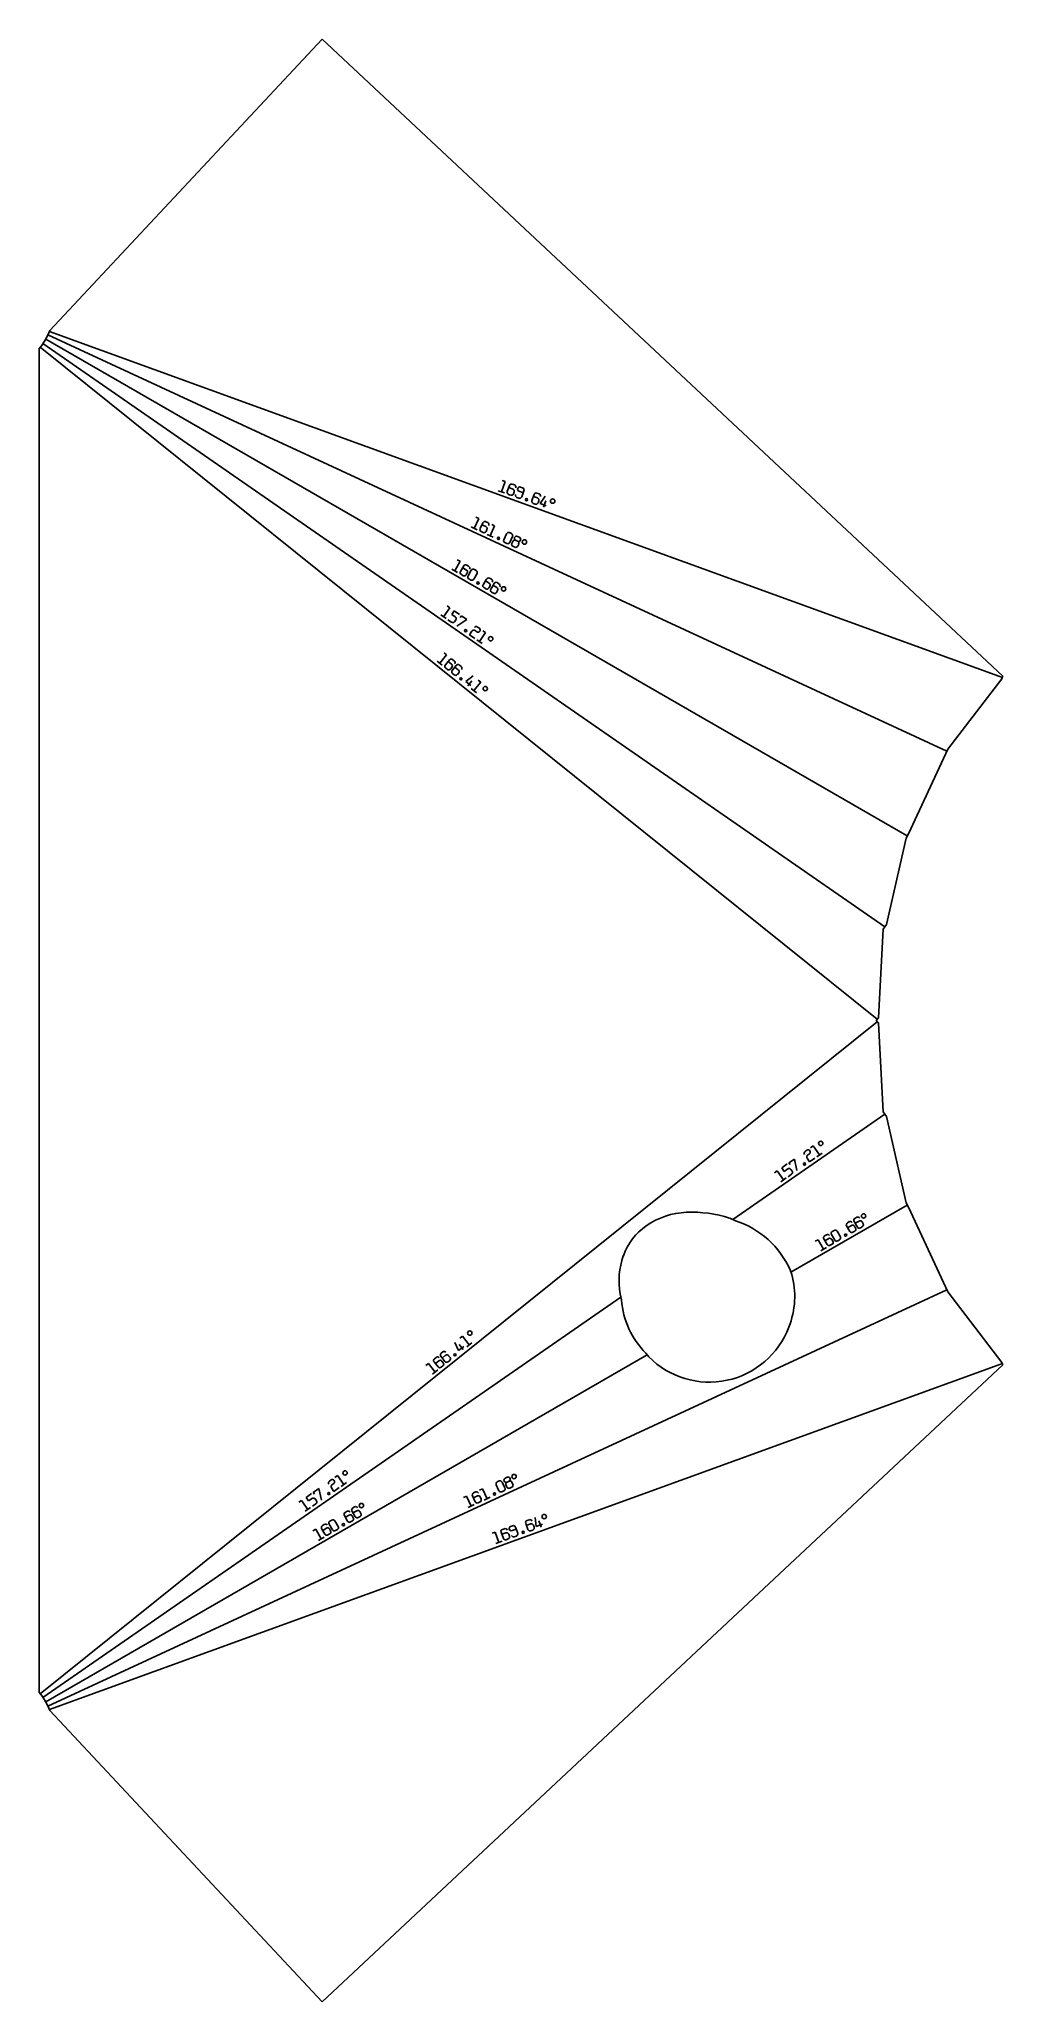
# Model space of a CAD drawing. Header units: millimetres. Extents: x 0 to 176, y 0 to 359.
import ezdxf

# ---------------------------------------------------------------- set-up
doc = ezdxf.new("R2010")
doc.units = ezdxf.units.MM
for name, color, linetype in [('Unfold035_Sketch', 7, 'CONTINUOUS'), ('Unfold035_Sketch_Bend_Labels', 7, 'CONTINUOUS'), ('Unfold035_Sketch_Bends', 7, 'CONTINUOUS'), ('Unfold035_Sketch_Internal', 7, 'CONTINUOUS')]:
    doc.layers.add(name, color=color, linetype=linetype)

msp = doc.modelspace()

# ---------------------------------------------------------------- linework, layer by layer
at = {"layer": 'Unfold035_Sketch'}
for p, q in [((1.93, 305.92), (51.82, 359.22)), ((51.82, 359.22), (176.41, 242.62)), ((1.41, 304.7), (1.77, 305.48)), ((1.77, 305.48), (1.93, 305.92)), ((0, 302.61), (0.39, 303.09)), ((0, 56.61), (0, 302.61)), ((0.39, 303.09), (0.98, 303.94)), ((0.98, 303.94), (1.41, 304.7)), ((176.25, 242.18), (166.37, 229.28)), ((176.41, 242.62), (176.25, 242.18)), ((166.01, 228.5), (159.15, 213.77)), ((166.37, 229.28), (166.01, 228.5)), ((158.71, 213.01), (155.1, 197.17)), ((159.15, 213.77), (158.71, 213.01)), ((154.51, 196.32), (153.63, 180.09)), ((155.1, 197.17), (154.51, 196.32)), ((153.63, 180.09), (153.24, 179.61)), ((153.24, 179.61), (153.63, 179.13)), ((153.63, 179.13), (154.51, 162.91)), ((154.51, 162.91), (155.1, 162.06)), ((155.1, 162.06), (158.71, 146.21)), ((158.71, 146.21), (159.15, 145.45)), ((159.15, 145.45), (166.01, 130.73)), ((166.01, 130.73), (166.37, 129.95)), ((166.37, 129.95), (176.25, 117.04)), ((176.41, 116.6), (51.82, 0)), ((176.25, 117.04), (176.41, 116.6)), ((0.39, 56.13), (0, 56.61)), ((0.98, 55.28), (0.39, 56.13)), ((1.41, 54.52), (0.98, 55.28)), ((1.77, 53.74), (1.41, 54.52)), ((1.93, 53.3), (1.77, 53.74)), ((51.82, 0), (1.93, 53.3))]:
    msp.add_line(p, q, dxfattribs=at)
at = {"layer": 'Unfold035_Sketch_Bend_Labels'}
for p, q in [((85.3, 278.27), (84.62, 276.39)), ((84.74, 278.47), (85.3, 278.27)), ((85.69, 276.42), (86.1, 277.55)), ((85.97, 277.17), (86.72, 276.9)), ((86.62, 277.79), (86.99, 277.65)), ((88.12, 277.24), (88.5, 277.11)), ((84.05, 276.59), (85.18, 276.18)), ((86.31, 275.77), (85.93, 275.91)), ((86.96, 276.39), (86.82, 276.01)), ((87.81, 275.23), (87.44, 275.36)), ((88.6, 276.22), (87.85, 276.49)), ((88.74, 276.59), (88.33, 275.47)), ((90.21, 274.78), (90.62, 275.91)), ((90.82, 274.13), (90.45, 274.27)), ((90.48, 275.54), (91.23, 275.26)), ((91.13, 276.15), (91.5, 276.01)), ((91.47, 274.75), (91.33, 274.37)), ((92.63, 275.61), (91.71, 274.24)), ((91.71, 274.24), (92.84, 273.83)), ((92.33, 273.59), (92.74, 274.72)), ((79.09, 269.95), (80.18, 269.44)), ((80.48, 271.51), (79.64, 269.7)), ((79.93, 271.76), (80.48, 271.51)), ((80.71, 269.64), (81.22, 270.73)), ((81.05, 270.36), (81.77, 270.03)), ((81.75, 270.92), (82.11, 270.75)), ((81.97, 269.5), (81.8, 269.13)), ((83.38, 270.17), (82.54, 268.35)), ((82.84, 270.42), (83.38, 270.17)), ((81.27, 268.94), (80.91, 269.11)), ((82, 268.6), (83.09, 268.1)), ((85.07, 267.62), (85.57, 268.71)), ((85.63, 266.92), (85.26, 267.09)), ((86.1, 268.91), (86.47, 268.74)), ((86.66, 268.21), (86.16, 267.12)), ((86.52, 266.95), (86.69, 267.31)), ((87.08, 266.25), (86.72, 266.42)), ((87.58, 267.34), (87.22, 267.51)), ((87.56, 268.23), (87.92, 268.07)), ((87.78, 266.81), (87.61, 266.45)), ((77.06, 263.66), (76.06, 261.93)), ((76.54, 263.96), (77.06, 263.66)), ((77.13, 261.78), (77.73, 262.82)), ((77.53, 262.47), (78.22, 262.07)), ((78.27, 262.97), (78.62, 262.77)), ((75.54, 262.23), (76.58, 261.63)), ((77.62, 261.03), (77.28, 261.23)), ((78.37, 261.53), (78.17, 261.18)), ((78.52, 260.98), (79.11, 262.02)), ((79.01, 260.23), (78.66, 260.43)), ((80.15, 261.42), (79.55, 260.38)), ((79.66, 262.17), (80.01, 261.97)), ((81.29, 259.38), (81.89, 260.42)), ((81.78, 258.64), (81.43, 258.84)), ((81.69, 260.07), (82.38, 259.67)), ((82.53, 259.13), (82.33, 258.78)), ((82.43, 260.57), (82.78, 260.37)), ((82.67, 258.58), (83.27, 259.62)), ((83.07, 259.28), (83.77, 258.88)), ((83.82, 259.77), (84.17, 259.57)), ((75.15, 255.17), (74.01, 253.53)), ((74.66, 255.51), (75.15, 255.17)), ((83.17, 257.84), (82.82, 258.04)), ((83.91, 258.33), (83.71, 257.98)), ((73.52, 253.87), (74.5, 253.18)), ((75.49, 252.5), (74.83, 252.96)), ((75.97, 254.6), (75.52, 253.94)), ((75.52, 253.94), (76.17, 253.49)), ((76.96, 253.92), (75.97, 254.6)), ((76.28, 252.93), (76.05, 252.6)), ((78.27, 253.01), (76.48, 251.82)), ((77.06, 253.36), (77.29, 253.69)), ((77.29, 253.69), (78.27, 253.01)), ((80.25, 251.64), (80.58, 251.41)), ((78.78, 250.22), (79.23, 250.88)), ((79.77, 249.54), (78.78, 250.22)), ((80.12, 250.75), (79.79, 250.98)), ((80.09, 249.31), (81.08, 248.63)), ((81.73, 250.61), (80.59, 248.97)), ((81.23, 250.96), (81.73, 250.61)), ((72.86, 245.38), (73.8, 244.63)), ((74.58, 246.56), (73.33, 245)), ((74.12, 246.94), (74.58, 246.56)), ((74.36, 244.69), (75.11, 245.62)), ((74.86, 245.31), (75.49, 244.81)), ((75.61, 243.69), (76.36, 244.62)), ((75.68, 245.69), (75.99, 245.44)), ((76.11, 244.31), (76.73, 243.81)), ((76.92, 244.68), (77.24, 244.43)), ((74.74, 243.88), (74.42, 244.13)), ((75.55, 244.25), (75.3, 243.94)), ((75.98, 242.87), (75.67, 243.12)), ((76.8, 243.25), (76.55, 242.94)), ((79.42, 242.68), (78.11, 241.68)), ((78.11, 241.68), (79.04, 240.93)), ((78.48, 240.87), (79.23, 241.81)), ((80.82, 241.55), (79.57, 239.99)), ((80.36, 241.93), (80.82, 241.55)), ((79.1, 240.37), (80.04, 239.62)), ((140.22, 155.62), (140.55, 155.85)), ((141.01, 155.19), (140.68, 154.97)), ((141.21, 156.31), (141.7, 156.65)), ((141.7, 156.65), (142.84, 155)), ((142.35, 154.66), (143.33, 155.35)), ((134.63, 151.75), (135.12, 152.09)), ((135.12, 152.09), (136.26, 150.45)), ((136.93, 153.35), (135.95, 152.66)), ((135.95, 152.66), (136.4, 152)), ((136.4, 152), (137.06, 152.46)), ((137.74, 151.47), (137.09, 151.02)), ((137.26, 153.57), (138.25, 154.26)), ((137.49, 153.24), (137.26, 153.57)), ((137.62, 152.36), (137.84, 152.03)), ((138.25, 154.26), (138.73, 152.16)), ((141.03, 153.75), (140.58, 154.41)), ((142.02, 154.43), (141.03, 153.75)), ((135.77, 150.11), (136.76, 150.79)), ((143.8, 140.19), (144.15, 140.39)), ((145.64, 139.4), (145.04, 140.44)), ((145.19, 140.99), (145.53, 141.19)), ((146.08, 141.04), (146.68, 140)), ((148.41, 141), (147.81, 142.04)), ((147.96, 142.59), (148.31, 142.79)), ((148.01, 141.69), (148.7, 142.09)), ((149.3, 141.05), (148.96, 140.85)), ((149.8, 141.8), (149.2, 142.84)), ((149.25, 141.95), (149.45, 141.6)), ((149.34, 143.39), (149.69, 143.59)), ((149.4, 142.49), (150.09, 142.89)), ((150.69, 141.85), (150.34, 141.65)), ((150.64, 142.75), (150.84, 142.4)), ((142.07, 139.19), (142.59, 139.49)), ((142.59, 139.49), (143.59, 137.76)), ((143.07, 137.46), (144.11, 138.06)), ((144.25, 138.6), (143.65, 139.64)), ((143.85, 139.3), (144.55, 139.7)), ((145.15, 138.66), (144.8, 138.46)), ((145.09, 139.55), (145.29, 139.2)), ((146.53, 139.46), (146.19, 139.26)), ((73.59, 118.7), (73.9, 118.95)), ((76.08, 120.7), (76.77, 119.2)), ((76.77, 119.2), (77.71, 119.96)), ((77.64, 119.39), (76.89, 120.33)), ((77.02, 121.45), (77.48, 121.83)), ((77.48, 121.83), (78.74, 120.27)), ((78.27, 119.89), (79.2, 120.64)), ((70.78, 116.45), (71.25, 116.82)), ((71.25, 116.82), (72.5, 115.26)), ((72.03, 114.89), (72.97, 115.64)), ((73.03, 116.2), (72.28, 117.14)), ((72.34, 117.7), (72.65, 117.95)), ((72.53, 116.82), (73.15, 117.32)), ((74.27, 117.2), (73.52, 118.14)), ((73.9, 116.39), (73.59, 116.14)), ((73.71, 117.26), (73.96, 116.95)), ((73.77, 117.83), (74.4, 118.33)), ((75.15, 117.39), (74.84, 117.14)), ((74.96, 118.26), (75.21, 117.95)), ((50.18, 93.24), (51.16, 93.93)), ((51.16, 93.93), (51.65, 91.83)), ((53.14, 95.29), (53.47, 95.52)), ((53.95, 93.42), (53.49, 94.08)), ((53.92, 94.86), (53.59, 94.63)), ((54.93, 94.1), (53.95, 93.42)), ((54.12, 95.98), (54.62, 96.32)), ((54.62, 96.32), (55.76, 94.67)), ((55.26, 94.33), (56.25, 95.02)), ((80.6, 93.65), (81.14, 93.9)), ((81.14, 93.9), (81.98, 92.08)), ((84.17, 93.54), (83.67, 94.63)), ((83.86, 95.16), (84.23, 95.33)), ((85.07, 93.51), (84.7, 93.34)), ((84.76, 95.13), (85.26, 94.04)), ((85.31, 95.83), (85.68, 96)), ((85.62, 94.21), (85.46, 94.57)), ((86.01, 95.27), (85.65, 95.1)), ((86.52, 94.18), (86.15, 94.02)), ((86.54, 95.08), (86.71, 94.71)), ((47.55, 91.42), (48.04, 91.76)), ((48.04, 91.76), (49.18, 90.12)), ((48.69, 89.78), (49.67, 90.46)), ((49.85, 93.01), (48.86, 92.33)), ((48.86, 92.33), (49.32, 91.67)), ((49.32, 91.67), (49.98, 92.13)), ((50.66, 91.14), (50, 90.69)), ((50.41, 92.91), (50.18, 93.24)), ((50.53, 92.03), (50.76, 91.7)), ((57.84, 88.79), (57.24, 89.83)), ((57.39, 90.38), (57.74, 90.58)), ((57.44, 89.48), (58.14, 89.88)), ((77.69, 92.3), (78.24, 92.55)), ((78.24, 92.55), (79.08, 90.74)), ((78.53, 90.49), (79.62, 90.99)), ((79.82, 91.52), (79.31, 92.61)), ((79.48, 92.25), (80.21, 92.58)), ((79.51, 93.14), (79.87, 93.31)), ((80.71, 91.49), (80.35, 91.33)), ((80.74, 92.39), (80.91, 92.03)), ((81.44, 91.83), (82.53, 92.34)), ((50.11, 86.18), (50.63, 86.48)), ((50.63, 86.48), (51.63, 84.75)), ((52.3, 85.59), (51.7, 86.63)), ((51.85, 87.18), (52.19, 87.38)), ((51.9, 86.29), (52.59, 86.69)), ((53.68, 86.39), (53.08, 87.43)), ((53.14, 86.54), (53.34, 86.19)), ((53.23, 87.98), (53.58, 88.18)), ((54.12, 88.03), (54.72, 86.99)), ((54.58, 86.45), (54.23, 86.25)), ((56.46, 87.99), (55.86, 89.03)), ((56, 89.58), (56.35, 89.78)), ((56.06, 88.68), (56.75, 89.08)), ((57.35, 88.04), (57, 87.84)), ((57.3, 88.94), (57.5, 88.59)), ((58.74, 88.84), (58.39, 88.64)), ((58.68, 89.74), (58.88, 89.39)), ((84.8, 86.45), (85.17, 86.59)), ((86.3, 87), (86.68, 87.13)), ((87.33, 86.52), (86.57, 86.24)), ((87.19, 86.89), (87.6, 85.76)), ((89.48, 86.45), (89.07, 87.57)), ((89.21, 87.2), (89.96, 87.47)), ((89.31, 88.09), (89.69, 88.22)), ((90.37, 86.34), (89.99, 86.21)), ((90.47, 87.23), (90.61, 86.86)), ((90.81, 88.63), (90.98, 86.99)), ((90.98, 86.99), (92.11, 87.4)), ((91.87, 86.89), (91.46, 88.02)), ((51.11, 84.45), (52.15, 85.05)), ((53.19, 85.65), (52.84, 85.45)), ((82.92, 85.77), (83.48, 85.97)), ((83.48, 85.97), (84.16, 84.09)), ((83.6, 83.89), (84.73, 84.3)), ((84.97, 84.81), (84.56, 85.94)), ((84.69, 85.56), (85.45, 85.83)), ((85.86, 84.71), (85.48, 84.57)), ((85.96, 85.59), (86.09, 85.22)), ((87.36, 85.25), (86.98, 85.12))]:
    msp.add_line(p, q, dxfattribs=at)
for centre, radius in [((89.2, 274.94), 0.2), ((94, 274.68), 0.4), ((84.08, 267.86), 0.2), ((88.84, 267.2), 0.4), ((80.32, 259.71), 0.2), ((85.01, 258.62), 0.4), ((78.07, 250.96), 0.2), ((82.65, 249.49), 0.4), ((77.2, 242.15), 0.2), ((81.66, 240.37), 0.4), ((143.08, 157.12), 0.4), ((140.1, 153.35), 0.2), ((150.93, 143.84), 0.4), ((147.64, 140.33), 0.2), ((78.83, 122.39), 0.4), ((76.12, 118.42), 0.2), ((56, 96.79), 0.4), ((86.93, 96.14), 0.4), ((53.01, 93.02), 0.2), ((58.98, 90.83), 0.4), ((83.35, 92.94), 0.2), ((55.69, 87.32), 0.2), ((92.45, 88.8), 0.4), ((88.61, 85.92), 0.2)]:
    msp.add_circle(centre, radius, dxfattribs=at)
for centre, start, end in [((86.48, 277.41), 70.0588, 160.0588), ((86.58, 276.52), -19.9412, 70.0588), ((86.86, 277.28), -19.9412, 70.0588), ((87.98, 276.87), 70.0588, -109.9412), ((88.36, 276.73), -19.9412, 70.0588), ((86.07, 276.28), 160.0588, -109.9412), ((86.45, 276.15), -109.9412, -19.9412), ((87.57, 275.74), 160.0588, -109.9412), ((87.95, 275.6), -109.9412, -19.9412), ((90.58, 274.65), 160.0588, -109.9412), ((90.99, 275.77), 70.0588, 160.0588), ((90.96, 274.51), -109.9412, -19.9412), ((91.09, 274.89), -19.9412, 70.0588), ((91.37, 275.64), -19.9412, 70.0588), ((81.08, 269.47), 155.157, -114.843), ((81.58, 270.56), 65.157, 155.157), ((81.61, 269.67), -24.843, 65.157), ((81.94, 270.39), -24.843, 65.157), ((81.44, 269.3), -114.843, -24.843), ((85.43, 267.45), 155.157, -114.843), ((85.94, 268.54), 65.157, 155.157), ((85.79, 267.29), -114.843, -24.843), ((86.3, 268.37), -24.843, 65.157), ((86.88, 266.78), 155.157, -114.843), ((87.05, 267.14), 65.157, 155.157), ((87.39, 267.87), 65.157, -114.843), ((87.25, 266.61), -114.843, -24.843), ((87.75, 267.7), -114.843, 65.157), ((87.41, 266.98), -24.843, 65.157), ((78.07, 262.62), 60.0368, 150.0368), ((78.42, 262.42), -29.9632, 60.0368), ((77.48, 261.58), 150.0368, -119.9632), ((77.82, 261.38), -119.9632, -29.9632), ((78.02, 261.73), -29.9632, 60.0368), ((78.86, 260.78), 150.0368, -119.9632), ((79.21, 260.58), -119.9632, -29.9632), ((79.46, 261.82), 60.0368, 150.0368), ((79.81, 261.62), -29.9632, 60.0368), ((81.63, 259.18), 150.0368, -119.9632), ((81.98, 258.98), -119.9632, -29.9632), ((82.23, 260.22), 60.0368, 150.0368), ((82.18, 259.33), -29.9632, 60.0368), ((82.58, 260.02), -29.9632, 60.0368), ((83.62, 259.42), 60.0368, 150.0368), ((83.57, 258.53), -29.9632, 60.0368), ((83.97, 259.22), -29.9632, 60.0368), ((83.02, 258.38), 150.0368, -119.9632), ((83.37, 258.18), -119.9632, -29.9632), ((75.72, 252.83), -124.714, -34.714), ((75.95, 253.16), -34.714, 55.286), ((80.02, 251.31), 55.286, 145.286), ((79.56, 250.65), 55.286, 145.286), ((80.35, 251.08), -124.714, 55.286), ((74.67, 244.44), 141.2477, -128.7523), ((75.43, 245.37), 51.2477, 141.2477), ((75.24, 244.5), -38.7523, 51.2477), ((75.74, 245.12), -38.7523, 51.2477), ((76.67, 244.37), 51.2477, 141.2477), ((76.99, 244.12), -38.7523, 51.2477), ((74.99, 244.19), -128.7523, -38.7523), ((75.92, 243.44), 141.2477, -128.7523), ((76.23, 243.19), -128.7523, -38.7523), ((76.48, 243.5), -38.7523, 51.2477), ((140.45, 155.29), 124.714, -145.286), ((140.9, 154.64), 124.714, -145.286), ((140.78, 155.52), -55.286, 124.714), ((137.29, 152.13), 34.714, 124.714), ((137.52, 151.8), -55.286, 34.714), ((144, 139.84), 119.9632, -150.0368), ((144.35, 140.04), 29.9632, 119.9632), ((145.39, 140.64), 119.9632, -150.0368), ((145.73, 140.84), 29.9632, 119.9632), ((148.16, 142.24), 119.9632, -150.0368), ((148.5, 142.44), 29.9632, 119.9632), ((148.76, 141.2), -150.0368, -60.0368), ((148.9, 141.75), 29.9632, 119.9632), ((149.54, 143.04), 119.9632, -150.0368), ((149.1, 141.4), -60.0368, 29.9632), ((149.89, 143.24), 29.9632, 119.9632), ((150.14, 142), -150.0368, -60.0368), ((150.29, 142.55), 29.9632, 119.9632), ((150.49, 142.2), -60.0368, 29.9632), ((144.6, 138.8), -150.0368, -60.0368), ((144.75, 139.35), 29.9632, 119.9632), ((144.95, 139), -60.0368, 29.9632), ((145.99, 139.6), -150.0368, -60.0368), ((146.33, 139.8), -60.0368, 29.9632), ((73.84, 118.39), 128.7523, -141.2477), ((74.15, 118.64), 38.7523, 128.7523), ((72.59, 117.39), 128.7523, -141.2477), ((72.9, 117.64), 38.7523, 128.7523), ((73.34, 116.45), -141.2477, -51.2477), ((73.4, 117.01), 38.7523, 128.7523), ((73.65, 116.7), -51.2477, 38.7523), ((74.59, 117.45), -141.2477, -51.2477), ((74.65, 118.01), 38.7523, 128.7523), ((74.9, 117.7), -51.2477, 38.7523), ((53.37, 94.96), 124.714, -145.286), ((53.82, 94.31), 124.714, -145.286), ((53.69, 95.19), -55.286, 124.714), ((84.03, 94.8), 114.843, -155.157), ((84.53, 93.71), -155.157, -65.157), ((84.39, 94.96), 24.843, 114.843), ((84.9, 93.87), -65.157, 24.843), ((85.48, 95.47), 114.843, -65.157), ((85.82, 94.74), 114.843, -155.157), ((85.99, 94.38), -155.157, -65.157), ((85.85, 95.64), -65.157, 114.843), ((86.18, 94.91), 24.843, 114.843), ((86.35, 94.55), -65.157, 24.843), ((50.2, 91.8), 34.714, 124.714), ((50.43, 91.47), -55.286, 34.714), ((56.55, 89.43), 29.9632, 119.9632), ((57.59, 90.03), 119.9632, -150.0368), ((57.94, 90.23), 29.9632, 119.9632), ((58.34, 89.54), 29.9632, 119.9632), ((79.67, 92.78), 114.843, -155.157), ((80.18, 91.69), -155.157, -65.157), ((80.04, 92.95), 24.843, 114.843), ((80.37, 92.22), 24.843, 114.843), ((80.54, 91.86), -65.157, 24.843), ((52.05, 86.83), 119.9632, -150.0368), ((52.39, 87.03), 29.9632, 119.9632), ((52.79, 86.34), 29.9632, 119.9632), ((53.43, 87.63), 119.9632, -150.0368), ((53.78, 87.83), 29.9632, 119.9632), ((54.03, 86.59), -150.0368, -60.0368), ((54.38, 86.79), -60.0368, 29.9632), ((56.2, 89.23), 119.9632, -150.0368), ((56.8, 88.19), -150.0368, -60.0368), ((56.95, 88.74), 29.9632, 119.9632), ((57.15, 88.39), -60.0368, 29.9632), ((58.19, 88.99), -150.0368, -60.0368), ((58.54, 89.19), -60.0368, 29.9632), ((84.93, 86.07), 109.9412, -160.0588), ((85.31, 86.21), 19.9412, 109.9412), ((86.44, 86.62), 109.9412, -70.0588), ((86.81, 86.76), 19.9412, 109.9412), ((89.45, 87.71), 109.9412, -160.0588), ((89.85, 86.58), -160.0588, -70.0588), ((89.82, 87.85), 19.9412, 109.9412), ((90.09, 87.1), 19.9412, 109.9412), ((90.23, 86.72), -70.0588, 19.9412), ((52.64, 85.79), -150.0368, -60.0368), ((52.99, 85.99), -60.0368, 29.9632), ((85.34, 84.95), -160.0588, -70.0588), ((85.58, 85.46), 19.9412, 109.9412), ((85.72, 85.08), -70.0588, 19.9412), ((86.85, 85.49), -160.0588, -70.0588), ((87.22, 85.63), -70.0588, 19.9412)]:
    msp.add_arc(centre, 0.4, start, end, dxfattribs=at)
at = {"layer": 'Unfold035_Sketch_Bends'}
for p, q in [((176.33, 242.4), (1.85, 305.7)), ((153.44, 179.85), (0.19, 302.85)), ((154.8, 196.74), (0.68, 303.52)), ((158.93, 213.39), (1.19, 304.32)), ((166.19, 228.89), (1.59, 305.09)), ((0.19, 56.37), (153.44, 179.37)), ((126.96, 143.19), (154.8, 162.48)), ((137.63, 133.55), (158.93, 145.83)), ((1.59, 54.13), (166.19, 130.34)), ((0.68, 55.71), (106.48, 129)), ((111.33, 118.39), (1.19, 54.9)), ((1.85, 53.52), (176.33, 116.82))]:
    msp.add_line(p, q, dxfattribs=at)
at = {"layer": 'Unfold035_Sketch_Internal'}
for p, q in [((127.5, 142.94), (126.41, 143.44)), ((137.79, 133.14), (137.46, 133.97)), ((106.36, 129.55), (106.6, 128.46)), ((111.04, 118.73), (111.62, 118.05))]:
    msp.add_line(p, q, dxfattribs=at)
for centre, radius, start, end in [((119.08, 130.57), 13.95, 92.3464, 124.714), ((119.44, 121.68), 22.85, 72.2487, 92.3464), ((117.52, 132.81), 11.22, 124.714, 160.5552), ((122.39, 127.24), 16.51, 24.0303, 71.9538), ((119.95, 131.96), 13.8, 160.5552, -169.9715), ((123.02, 129.15), 15.3, -21.6792, 15.1303), ((121.79, 129.51), 15.22, -176.0339, -134.9247), ((122.69, 128.94), 15.53, -135.4889, -20.5167)]:
    msp.add_arc(centre, radius, start, end, dxfattribs=at)

doc.saveas('drawing.dxf')
